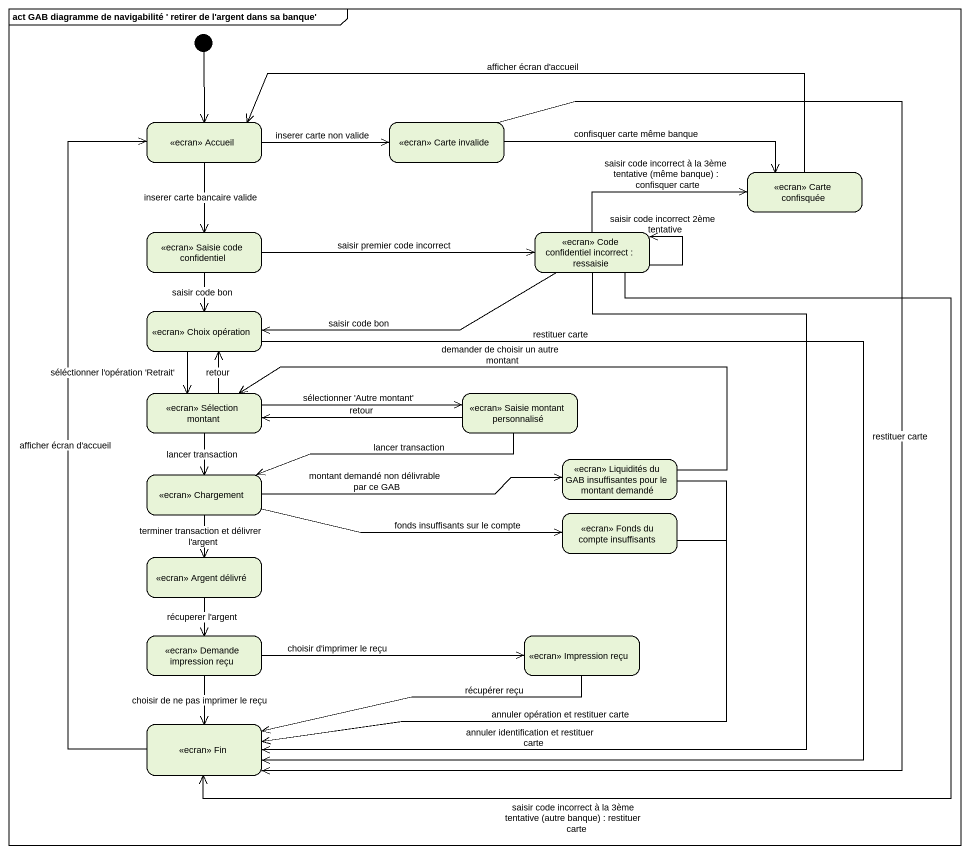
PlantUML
@startuml
mainframe act GAB diagramme de navigabilité ' retirer de l'argent dans sa banque'
hide empty description
state "<<ecran>> Accueil" as ecran_Accueil
state "<<ecran>> Carte invalide" as ecran_Carte_invalide
state "<<ecran>> Carte confisquée" as ecran_Carte_confisquée
state "<<ecran>> Saisie code confidentiel" as ecran_Saisie_code
state "<<ecran>> Code confidentiel incorrect : ressaisie" as ecran_Code_confidentiel
state "<<ecran>> Choix opération" as ecran_Choix_opération
state "<<ecran>> Sélection montant" as ecran_Sélection_montant
state "<<ecran>> Saisie montant personnalisé" as ecran_Saisie_montant
state "<<ecran>> Liquidités du GAB insuffisantes pour le montant demandé" as ecran_Liquidités_du_GAB
state "<<ecran>> Chargement" as ecran_Chargement
state "<<ecran>> Fonds du compte insuffisants" as ecran_Fonds_du_compte
state "<<ecran>> Argent délivré" as ecran_Argent_délivré
state "<<ecran>> Demande impression reçu" as ecran_Demande_impression
state "<<ecran>> Impression reçu" as ecran_Impression_reçu
state "<<ecran>> Fin" as ecran_Fin
[*] --> ecran_Accueil
ecran_Accueil -right-> ecran_Carte_invalide : inserer carte non valide
ecran_Accueil --> ecran_Saisie_code : inserer carte bancaire valide
ecran_Carte_invalide -right-> ecran_Carte_confisquée : confisquer carte même banque
ecran_Carte_invalide --> ecran_Fin : restituer carte
ecran_Carte_confisquée -left-> ecran_Accueil : afficher écran d'accueil
ecran_Saisie_code -right-> ecran_Code_confidentiel : saisir premier code incorrect
ecran_Saisie_code --> ecran_Choix_opération : saisir code bon
ecran_Code_confidentiel -right-> ecran_Carte_confisquée : saisir code incorrect à la 3ème tentative (même banque) : confisquer carte
ecran_Code_confidentiel --> ecran_Code_confidentiel : saisir code incorrect 2ème tentative
ecran_Code_confidentiel -left-> ecran_Choix_opération : saisir code bon
ecran_Code_confidentiel --> ecran_Fin : annuler identification et restituer carte
ecran_Code_confidentiel --> ecran_Fin : saisir code incorrect à la 3ème tentative (autre banque) : restituer carte
ecran_Choix_opération --> ecran_Sélection_montant : séléctionner l'opération 'Retrait'
ecran_Choix_opération --> ecran_Fin : restituer carte
ecran_Sélection_montant -up-> ecran_Choix_opération : retour
ecran_Sélection_montant -right-> ecran_Saisie_montant : sélectionner 'Autre montant'
ecran_Sélection_montant --> ecran_Chargement : lancer transaction
ecran_Saisie_montant -left-> ecran_Sélection_montant : retour
ecran_Saisie_montant -left-> ecran_Chargement : lancer transaction
ecran_Liquidités_du_GAB -left-> ecran_Sélection_montant : demander de choisir un autre montant
ecran_Liquidités_du_GAB --> ecran_Fin : annuler opération et restituer carte
ecran_Chargement -right-> ecran_Liquidités_du_GAB : montant demandé non délivrable par ce GAB
ecran_Chargement -right-> ecran_Fonds_du_compte : fonds insuffisants sur le compte
ecran_Chargement --> ecran_Argent_délivré : terminer transaction et délivrer l'argent
ecran_Fonds_du_compte -left-> ecran_Fin
ecran_Argent_délivré --> ecran_Demande_impression : récuperer l'argent
ecran_Demande_impression -right-> ecran_Impression_reçu : choisir d'imprimer le reçu
ecran_Demande_impression --> ecran_Fin : choisir de ne pas imprimer le reçu
ecran_Impression_reçu -left-> ecran_Fin : récupérer reçu
ecran_Fin -up-> ecran_Accueil : afficher écran d'accueil
@enduml
